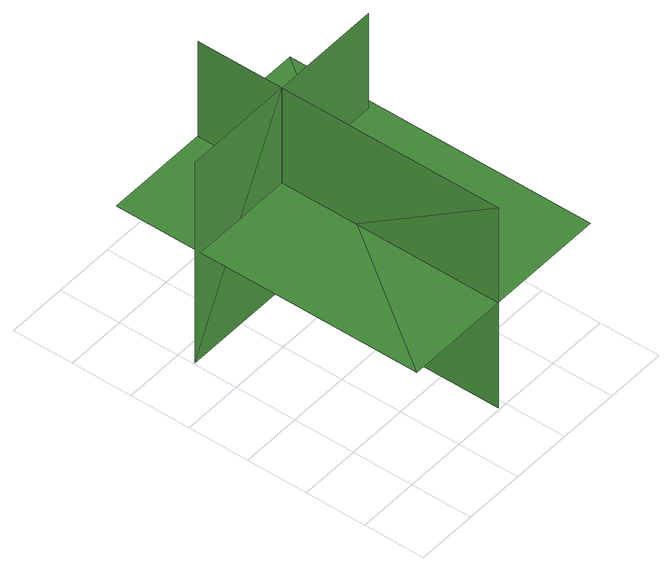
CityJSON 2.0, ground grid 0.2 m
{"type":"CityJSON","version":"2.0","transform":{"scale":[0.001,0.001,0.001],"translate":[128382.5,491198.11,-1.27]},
"CityObjects":{
"tree1":{"type":"SolitaryVegetationObject","geometry":[{"type":"MultiSurface","lod":"1","boundaries":[[[0,1,2]],[[0,2,3]],[[4,5,6]],[[4,6,7]],[[8,9,10]],[[8,10,11]],[[8,11,12]],[[8,12,13]]]}]}
},
"vertices":[
[29,7,390],[767,7,390],[767,1033,390],[29,1033,390],[375,7,739],[375,7,2],[375,1033,2],[375,1033,739],[375,746,739],[744,746,739],[744,746,2],[375,746,2],[6,746,2],[6,746,739]
]}
